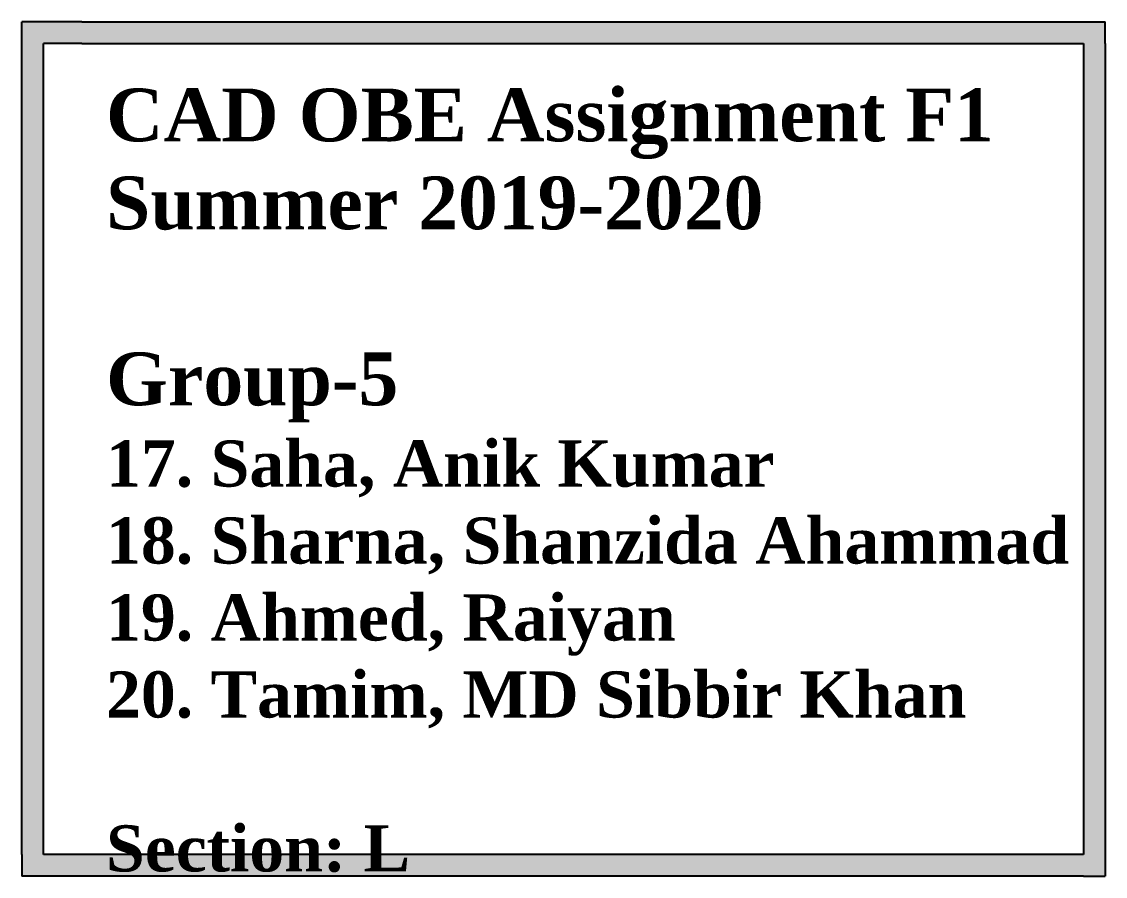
# Model space of a CAD drawing. Header units: inches. Extents: x 2486 to 5464, y -1217 to 422.
# Drawn here: x 2486 to 3472, y -355 to 422 of the extents above; entities that cross this region are included whole.
import ezdxf

# ---------------------------------------------------------------- set-up
doc = ezdxf.new("R2010")
doc.units = ezdxf.units.IN
doc.header["$MEASUREMENT"] = 0

msp = doc.modelspace()

# ---------------------------------------------------------------- hatches: boundary and pattern name
h = msp.add_hatch(color=250)
h.set_gradient(color1=(86, 30, 190), color2=(190, 162, 241), one_color=1, tint=0.79, name='CYLINDER')
h.paths.add_polyline_path([(3471.78, 402.1), (3471.78, 422.1), (3451.78, 422.1), (2540.75, 422.1), (2506.16, 422.1), (2486.16, 422.1), (2486.16, 402.1), (2486.16, -335.26), (2486.16, -355.26), (2506.16, -355.26), (3451.78, -355.26), (3471.78, -355.26), (3471.78, -335.26)])
h.paths.add_polyline_path([(3451.78, -335.26), (2506.16, -335.26), (2506.16, 402.1), (2540.75, 402.1), (3451.78, 402.1)], flags=16)
h.paths.add_polyline_path([(2556.86, 367.29), (3421.6, 367.29), (3421.6, -296.67), (2556.86, -296.67)], flags=8)

# ---------------------------------------------------------------- linework, layer by layer
at = {"color": 250}
for p, q in [((2506.16, 422.1), (2486.16, 422.1)), ((2486.16, 402.1), (2486.16, 422.1)), ((2540.75, 422.1), (2506.16, 422.1)), ((2540.75, 422.1), (3451.78, 422.1)), ((3451.78, 422.1), (3471.78, 422.1)), ((3471.78, 402.1), (3471.78, 422.1)), ((2486.16, -335.26), (2486.16, 402.1)), ((2506.16, -335.26), (2506.16, 402.1)), ((2540.75, 402.1), (2506.16, 402.1)), ((2540.75, 402.1), (3451.78, 402.1)), ((3451.78, 402.1), (3451.78, -335.26)), ((3471.78, 402.1), (3471.78, -335.26)), ((2486.16, -335.26), (2486.16, -355.26)), ((3451.78, -335.26), (2506.16, -335.26)), ((3471.78, -335.26), (3471.78, -355.26)), ((2506.16, -355.26), (2486.16, -355.26)), ((3451.78, -355.26), (2506.16, -355.26)), ((3451.78, -355.26), (3471.78, -355.26))]:
    msp.add_line(p, q, dxfattribs=at)

# ---------------------------------------------------------------- texts
at = {"color": 1, "insert": (2562.86, 361.29), "char_height": 24, "attachment_point": 1}
msp.add_mtext('{\\fTimes New Roman|b1|i0|c0|p18;\\H2x;\\C94;CAD OBE Assignment F1^JSummer 2019-2020^J\\C5;^J\\C1;Group-5\\H0.875x;\\C5;^J\\C182;17. Saha, Anik Kumar^J18. Sharna, Shanzida Ahammad^J19. Ahmed, Raiyan^J20. Tamim, MD Sibbir Khan^J\\C5;^J\\C256;Section: L}', dxfattribs=at)

doc.saveas('drawing.dxf')
